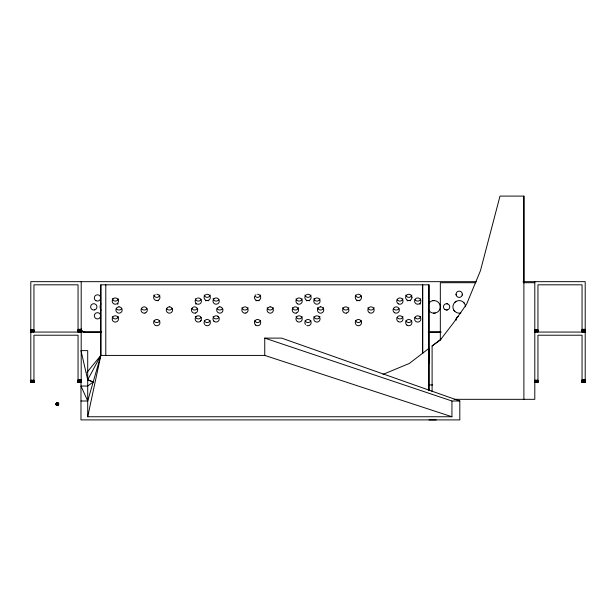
<?xml version="1.0" encoding="UTF-8"?>
<svg xmlns="http://www.w3.org/2000/svg" width="616" height="616" viewBox="0 0 616 616"><rect width="100%" height="100%" fill="white"/><g stroke="black" fill="none" stroke-linecap="round" stroke-linejoin="round"><path stroke-width="0.92" d="M100.831 355.555L100.831 284.815L428.959 284.815L428.952 390.498M105.79 355.555L105.79 284.815M428.952 390.259L428.952 284.815M523.893 282.721L523.893 196.096L500 196.096L480.457 270.67L466.566 304.235L453.669 322.576L440.325 339.986L432.101 345.961L432.101 391.699M81.197 328.913L81.997 331.269L84.353 332.062L30.8 332.062M56.618 405.074C58.15 406.822 59.59 402.433 56.965 403.041C55.194 403.673 57.265 407.861 56.326 403.395C63.217 402.002 53.276 409.217 57.157 402.887M58.266 403.249C60.006 405.12 55.709 406.344 56.225 403.803C57.642 402.048 55.848 403.827 56.202 404.704M56.295 404.666C55.117 402.833 59.09 402.263 58.482 404.52C57.912 406.737 54.554 403.773 57.157 402.987M462.246 295.079L462.347 294.263A3.149 3.149 0 0 0 457.626 291.537A3.149 3.149 0 0 0 457.626 296.997A3.149 3.149 0 0 0 462.347 294.263M451.936 416.747L87.711 416.755L100.831 355.417L264.749 355.417L451.936 416.747L451.936 401.001L264.749 338.115L264.749 355.417M56.603 403.118L58.289 403.272L58.358 404.951M56.094 403.95L56.672 403.072M80.981 401.001L87.711 401.001L100.831 355.417L86.995 372.38M56.995 405.274L56.233 404.52L57.357 405.428L58.482 404.52L58.358 403.357L57.619 403.003L58.512 403.596L58.512 404.704M56.079 404.15L56.433 403.418M100.831 355.417L87.711 379.779L93.178 381.997L87.711 386.055L80.981 386.063L87.711 401.001M201.016 317.348L200.516 318.002A3.149 3.149 0 0 1 195.249 316.593M200.516 321.152L201.016 320.497M414.984 299.53L415.484 298.875A3.149 3.149 0 0 1 419.935 298.875A3.149 3.149 0 0 1 419.935 303.334L419.288 303.834A3.149 3.149 0 0 1 414.984 299.53A3.149 3.149 0 0 0 419.288 300.685L419.935 300.185A3.149 3.149 0 0 0 420.751 298.768M57.719 405.274L58.474 404.527L57.357 405.336M454.685 302.471L455.971 301.455M154.57 295.187L155.224 294.687M196.065 316.693L196.712 316.193A3.149 3.149 0 0 1 201.44 318.926A3.149 3.149 0 0 1 196.712 321.652A3.149 3.149 0 0 1 196.712 316.193M255.37 295.187L256.025 294.687M356.171 295.187L356.826 294.687M432.101 345.961L440.94 339.17M382.998 374.374L409.309 363.463L428.952 348.379L428.967 363.201M446.6 310.017L447.416 309.91M432.755 300.685L434.395 300.577A6.299 6.299 0 0 1 435.112 313.067L433.472 313.144M435.243 313.043L433.602 313.151A6.299 6.299 0 0 1 428.297 309.548M434.526 300.585L432.886 300.662A6.299 6.299 0 0 0 428.751 303.38M476.176 281.666L30.8 281.666L30.8 382.467L33.949 382.451M523.015 281.666L585.2 281.666L585.2 382.467L582.051 382.444M475.86 282.721L440.325 282.721L440.325 340.07M523.346 282.721L534.803 282.721M78.047 329.329L81.197 329.329M582.051 329.329L585.2 329.329M30.8 329.776L33.949 329.776M78.047 329.737L81.197 329.737M534.803 329.776L537.953 329.776M582.051 329.737L585.2 329.737M30.8 330.191L33.949 330.191M78.047 330.13L81.197 330.13M534.803 330.191L537.953 330.191M582.051 330.13L585.2 330.13M78.047 330.499L81.197 330.499M582.051 330.499L585.2 330.499M30.8 330.584L33.949 330.584M534.803 330.584L537.953 330.584M78.047 330.846L81.197 330.846M582.051 330.846L585.2 330.846M30.8 330.954L33.949 330.954M534.803 330.954L537.953 330.954M78.047 331.162L81.197 331.162M582.051 331.162L585.2 331.162M30.8 331.277L33.949 331.277M534.803 331.277L537.953 331.277M78.047 331.431L81.197 331.431M582.051 331.431L585.2 331.431M30.8 331.554L33.949 331.554M78.047 331.662L81.197 331.662M534.803 331.554L537.953 331.554M582.051 331.662L585.2 331.662M30.8 331.785L33.949 331.785M534.803 331.785L537.953 331.785M78.047 331.839L81.197 331.839M582.051 331.839L585.2 331.839M101.247 332.047L83.938 332.047L81.605 330.499M428.205 332.047L440.71 332.047M83.499 332.047L101.763 332.047M428.667 332.055L441.225 332.062M534.803 332.062L585.2 332.062M264.749 338.115L281.604 338.115L459.813 401.001L459.813 419.904L80.981 419.904L80.981 382.228M78.047 379.726L81.197 379.726M582.051 379.726L585.2 379.726M78.047 380.134L81.197 380.134M582.051 380.134L585.2 380.134M30.8 380.172L33.949 380.172M534.803 380.172L537.953 380.172M78.047 380.526L81.197 380.526M582.051 380.526L585.2 380.526M30.8 380.588L33.949 380.588M534.803 380.588L537.953 380.588M78.047 380.904L81.197 380.904M582.051 380.904L585.2 380.904M30.8 380.988L33.949 380.988M534.803 380.988L537.953 380.988M78.047 381.25L81.197 381.25M582.051 381.25L585.2 381.25M30.8 381.35L33.949 381.35M534.803 381.35L537.953 381.35M78.047 381.558L81.197 381.558M582.051 381.558L585.2 381.558M30.8 381.681L33.949 381.681M534.803 381.681L537.953 381.681M78.047 381.828L81.197 381.828M582.051 381.828L585.2 381.828M30.8 381.959L33.949 381.959M534.803 381.959L537.953 381.959M78.047 382.059L81.197 382.059M582.051 382.059L585.2 382.059M30.8 382.182L33.949 382.182M534.803 382.182L537.953 382.182M30.8 382.344L33.949 382.351M78.047 382.243L81.197 382.243M534.803 382.344L537.953 382.351M582.051 382.243L585.2 382.243M78.047 382.444L81.197 382.444L81.197 281.666M534.803 382.451L537.953 382.467L537.953 335.212L582.051 335.212L582.051 382.467M432.571 384.946L428.952 384.946L428.952 385.524L428.312 385.524M454.092 399.322L534.803 399.322L534.803 281.666M451.936 401.001L459.813 401.001M58.636 404.15L57.558 402.987M428.952 419.896L436.19 419.904M446.6 303.719L447.416 303.819M57.558 402.887L58.289 403.272M93.178 381.997L87.711 379.756L80.981 350.62L87.711 350.62L87.711 416.755M217.687 316.193L218.334 316.701M463.594 302.348L464.61 303.634M453.792 310.094L454.808 311.38M414.984 317.348L415.484 318.002A3.149 3.149 0 0 0 420.751 316.593M213.382 320.497L213.883 321.152M456.048 294.263L456.156 295.079M582.051 332.062L582.051 284.815L537.953 284.815L537.953 332.055M523.893 196.096L523.893 399.322M100.831 284.815L100.831 355.709M78.047 332.062L78.047 284.815L33.949 284.815L33.949 332.055M78.047 382.467L78.047 335.212L33.949 335.212L33.949 382.451M460.914 312.928A6.299 6.299 0 0 1 453.014 308.046A6.299 6.299 0 0 1 458.558 300.6A6.299 6.299 0 0 1 465.496 306.776M456.156 320.281A3.149 3.149 0 0 1 458.381 316.424M257.603 294.263A3.149 3.149 0 0 1 260.699 297.959A3.149 3.149 0 0 1 256.525 300.377A3.149 3.149 0 0 1 254.87 295.842A3.149 3.149 0 0 0 260.645 295.079M156.803 294.263A3.149 3.149 0 0 1 159.906 297.959A3.149 3.149 0 0 1 155.725 300.377A3.149 3.149 0 0 1 154.069 295.842M153.9 323.839A3.149 3.149 0 0 1 156.911 319.465A3.149 3.149 0 0 1 159.606 324.047A3.149 3.149 0 0 1 154.316 324.547M307.184 294.371A3.149 3.149 0 0 1 311.103 297.959A3.149 3.149 0 0 1 306.19 299.992A3.149 3.149 0 0 1 306.421 294.687M305.513 324.547A3.149 3.149 0 0 1 307.03 319.619A3.149 3.149 0 0 1 311.149 322.73A3.149 3.149 0 0 1 306.814 325.533M357.588 294.371A3.149 3.149 0 0 1 361.554 297.413A3.149 3.149 0 0 1 357.588 300.454A3.149 3.149 0 0 1 355.671 295.842M355.501 323.839A3.149 3.149 0 0 1 358.512 319.465A3.149 3.149 0 0 1 361.207 324.047A3.149 3.149 0 0 1 355.917 324.547M206.383 294.371A3.149 3.149 0 0 1 210.302 297.959A3.149 3.149 0 0 1 205.39 299.992A3.149 3.149 0 0 1 205.629 294.687M197.474 298.059A3.149 3.149 0 0 1 201.394 301.655A3.149 3.149 0 0 1 196.481 303.688A3.149 3.149 0 0 1 196.712 298.375M204.712 324.547A3.149 3.149 0 0 1 206.499 319.542A3.149 3.149 0 0 1 210.279 323.277A3.149 3.149 0 0 1 205.297 325.125M319.95 298.768A3.149 3.149 0 0 1 319.134 300.185L318.487 300.685A3.149 3.149 0 0 1 313.867 298.768M302.133 316.593A3.149 3.149 0 0 1 301.817 317.348L301.316 318.002A3.149 3.149 0 0 1 296.05 316.593M248.04 307.677A3.149 3.149 0 0 1 245.815 309.91L244.999 310.017A3.149 3.149 0 0 1 241.957 307.677M323.646 307.677A3.149 3.149 0 0 1 320.597 310.017L319.781 309.91A3.149 3.149 0 0 1 317.556 307.677M255.886 300.8A6.299 6.299 0 0 1 259.144 300.754M260.522 320.651A3.149 3.149 0 0 1 254.701 320.69M273.242 307.677A3.149 3.149 0 0 1 270.201 310.017L269.385 309.91A3.149 3.149 0 0 1 267.159 307.677M298.444 307.677A3.149 3.149 0 0 1 296.219 309.91L295.403 310.017A3.149 3.149 0 0 1 292.354 307.677M319.95 316.593A3.149 3.149 0 0 1 314.684 318.002L314.183 317.348A3.149 3.149 0 0 1 313.867 316.593M310.918 320.651A3.149 3.149 0 0 1 305.097 320.69M218.834 299.53A3.149 3.149 0 0 1 218.334 300.185L217.687 300.685A3.149 3.149 0 0 1 213.067 298.768M210.241 295.079A3.149 3.149 0 0 1 204.158 295.079M100.993 310.094A6.299 6.299 0 0 1 100.901 303.796M197.328 308.439A3.149 3.149 0 0 1 195.418 309.91L194.602 310.017A3.149 3.149 0 0 1 191.869 308.439M195.418 303.819A3.149 3.149 0 0 1 196.173 304.135M201.016 299.53A3.149 3.149 0 0 1 196.712 300.685L196.065 300.185A3.149 3.149 0 0 1 195.249 298.768M210.118 320.651A3.149 3.149 0 0 1 204.296 320.69M218.834 317.348A3.149 3.149 0 0 1 213.883 318.002L213.382 317.348A3.149 3.149 0 0 1 213.067 316.593M222.53 308.439A3.149 3.149 0 0 1 219.797 310.017L218.988 309.91A3.149 3.149 0 0 1 217.071 308.439M121.729 308.439A3.149 3.149 0 0 1 119.004 310.017L118.187 309.91A3.149 3.149 0 0 1 116.27 308.439M117.425 304.135A3.149 3.149 0 0 1 118.187 303.819M118.349 298.768A3.149 3.149 0 0 1 117.541 300.185L116.886 300.685A3.149 3.149 0 0 1 112.266 298.768M118.349 316.593A3.149 3.149 0 0 1 113.082 318.002L112.582 317.348A3.149 3.149 0 0 1 112.266 316.593M159.721 320.651A3.149 3.149 0 0 1 153.9 320.69M159.844 295.079A3.149 3.149 0 0 1 153.754 295.079M146.931 308.439A3.149 3.149 0 0 1 145.014 309.91L144.198 310.017A3.149 3.149 0 0 1 141.472 308.439M172.126 308.439A3.149 3.149 0 0 1 169.4 310.017L168.584 309.91A3.149 3.149 0 0 1 166.674 308.439M311.041 295.079A3.149 3.149 0 0 1 304.959 295.079M302.133 298.768A3.149 3.149 0 0 1 297.513 300.685L296.866 300.185A3.149 3.149 0 0 1 296.05 298.768M398.929 308.439A3.149 3.149 0 0 1 397.012 309.91L396.203 310.017A3.149 3.149 0 0 1 393.47 308.439M402.933 316.593A3.149 3.149 0 0 1 402.618 317.348L402.117 318.002A3.149 3.149 0 0 1 397.166 317.348M407.084 300.8A6.299 6.299 0 0 1 410.341 300.754M205.482 300.8A6.299 6.299 0 0 1 208.747 300.754M156.71 300.562A6.299 6.299 0 0 1 158.343 300.754M306.283 300.8A6.299 6.299 0 0 1 309.54 300.754M411.842 295.079A3.149 3.149 0 0 1 405.759 295.079M411.719 320.651A3.149 3.149 0 0 1 405.898 320.69M402.933 298.768A3.149 3.149 0 0 1 398.313 300.685L397.667 300.185A3.149 3.149 0 0 1 397.166 299.53M419.827 304.135A3.149 3.149 0 0 1 420.582 303.819M374.043 307.677A3.149 3.149 0 0 1 371.001 310.017L370.185 309.91A3.149 3.149 0 0 1 367.96 307.677M361.322 320.651A3.149 3.149 0 0 1 355.501 320.69M361.13 295.842A3.149 3.149 0 0 1 355.355 295.079M348.841 307.677A3.149 3.149 0 0 1 346.615 309.91L345.799 310.017A3.149 3.149 0 0 1 342.758 307.677M356.679 300.8A6.299 6.299 0 0 1 359.944 300.754M422.661 284.815L422.661 353.638L422.653 284.815M411.95 297.413L411.842 298.229A3.149 3.149 0 0 1 405.759 298.229L405.651 297.413A3.149 3.149 0 0 1 408.801 294.263A3.149 3.149 0 0 1 411.95 297.413M113.082 298.875L112.582 299.53A3.149 3.149 0 0 0 116.886 303.834L117.541 303.334A3.149 3.149 0 0 0 117.541 298.875A3.149 3.149 0 0 0 113.082 298.875M100.216 317.348L99.715 318.002A3.149 3.149 0 0 1 95.264 318.002A3.149 3.149 0 0 1 95.264 313.544L95.919 313.043A3.149 3.149 0 0 1 100.216 317.348M213.883 298.875L213.382 299.53A3.149 3.149 0 0 0 217.687 303.834L218.334 303.334A3.149 3.149 0 0 0 218.334 298.875A3.149 3.149 0 0 0 213.883 298.875M314.684 298.875L314.183 299.53A3.149 3.149 0 0 0 318.487 303.834L319.134 303.334A3.149 3.149 0 0 0 319.134 298.875A3.149 3.149 0 0 0 314.684 298.875M94.618 309.91L93.801 310.017A3.149 3.149 0 0 1 90.652 306.868A3.149 3.149 0 0 1 93.801 303.719L94.618 303.819A3.149 3.149 0 0 1 94.618 309.91M119.004 306.868L118.187 306.976A3.149 3.149 0 0 0 118.187 313.059L119.004 313.167A3.149 3.149 0 0 0 122.153 310.017A3.149 3.149 0 0 0 119.004 306.868M169.4 306.868L168.584 306.976A3.149 3.149 0 0 0 168.584 313.059L169.4 313.167A3.149 3.149 0 0 0 172.549 310.017A3.149 3.149 0 0 0 169.4 306.868M145.014 313.059L144.198 313.167A3.149 3.149 0 0 1 141.049 310.017A3.149 3.149 0 0 1 144.198 306.868L145.014 306.976A3.149 3.149 0 0 1 145.014 313.059M219.797 306.868L218.988 306.976A3.149 3.149 0 0 0 218.988 313.059L219.797 313.167A3.149 3.149 0 0 0 222.954 310.017A3.149 3.149 0 0 0 219.797 306.868M195.418 313.059L194.602 313.167A3.149 3.149 0 0 1 191.453 310.017A3.149 3.149 0 0 1 194.602 306.868L195.418 306.976A3.149 3.149 0 0 1 195.418 313.059M270.201 306.868L269.385 306.976A3.149 3.149 0 0 0 269.385 313.059L270.201 313.167A3.149 3.149 0 0 0 273.35 310.017A3.149 3.149 0 0 0 270.201 306.868M245.815 313.059L244.999 313.167A3.149 3.149 0 0 1 241.849 310.017A3.149 3.149 0 0 1 244.999 306.868L245.815 306.976A3.149 3.149 0 0 1 245.815 313.059M320.597 306.868L319.781 306.976A3.149 3.149 0 0 0 319.781 313.059L320.597 313.167A3.149 3.149 0 0 0 323.747 310.017A3.149 3.149 0 0 0 320.597 306.868M296.219 313.059L295.403 313.167A3.149 3.149 0 0 1 292.254 310.017A3.149 3.149 0 0 1 295.403 306.868L296.219 306.976A3.149 3.149 0 0 1 296.219 313.059M346.615 313.059L345.799 313.167A3.149 3.149 0 0 1 342.65 310.017A3.149 3.149 0 0 1 345.799 306.868L346.615 306.976A3.149 3.149 0 0 1 346.615 313.059M419.935 316.701L419.288 316.193A3.149 3.149 0 0 0 414.984 320.497L415.484 321.152A3.149 3.149 0 0 0 419.935 321.152A3.149 3.149 0 0 0 419.935 316.701M319.134 316.701L318.487 316.193A3.149 3.149 0 0 0 314.183 320.497L314.684 321.152A3.149 3.149 0 0 0 319.134 321.152A3.149 3.149 0 0 0 319.134 316.701M117.541 316.701L116.886 316.193A3.149 3.149 0 0 0 112.582 320.497L113.082 321.152A3.149 3.149 0 0 0 117.541 321.152A3.149 3.149 0 0 0 117.541 316.701M95.919 300.685L95.264 300.185A3.149 3.149 0 0 1 95.264 295.726A3.149 3.149 0 0 1 99.715 295.726L100.216 296.381A3.149 3.149 0 0 1 95.919 300.685M445.022 309.594A3.149 3.149 0 0 0 449.749 306.868A3.149 3.149 0 0 0 445.022 304.135A3.149 3.149 0 0 0 445.022 309.594M255.702 325.125A3.149 3.149 0 0 0 260.73 323A3.149 3.149 0 0 0 256.371 319.712A3.149 3.149 0 0 0 255.702 325.125M297.513 303.834A3.149 3.149 0 0 0 302.24 301.108A3.149 3.149 0 0 0 297.513 298.375A3.149 3.149 0 0 0 297.513 303.834M297.513 321.652A3.149 3.149 0 0 0 302.24 318.926A3.149 3.149 0 0 0 297.513 316.193A3.149 3.149 0 0 0 297.513 321.652M369.423 312.743A3.149 3.149 0 0 0 374.151 310.017A3.149 3.149 0 0 0 369.423 307.284A3.149 3.149 0 0 0 369.423 312.743M398.313 321.652A3.149 3.149 0 0 0 403.041 318.926A3.149 3.149 0 0 0 398.313 316.193A3.149 3.149 0 0 0 398.313 321.652M406.899 325.125A3.149 3.149 0 0 0 411.927 323A3.149 3.149 0 0 0 407.576 319.712A3.149 3.149 0 0 0 406.899 325.125M394.625 312.743A3.149 3.149 0 0 0 399.353 310.017A3.149 3.149 0 0 0 394.625 307.284A3.149 3.149 0 0 0 394.625 312.743M398.313 303.834A3.149 3.149 0 0 0 403.041 301.108A3.149 3.149 0 0 0 398.313 298.375A3.149 3.149 0 0 0 398.313 303.834M214.537 321.652A3.149 3.149 0 0 0 219.257 318.926A3.149 3.149 0 0 0 214.537 316.193A3.149 3.149 0 0 0 214.537 321.652"/></g></svg>
